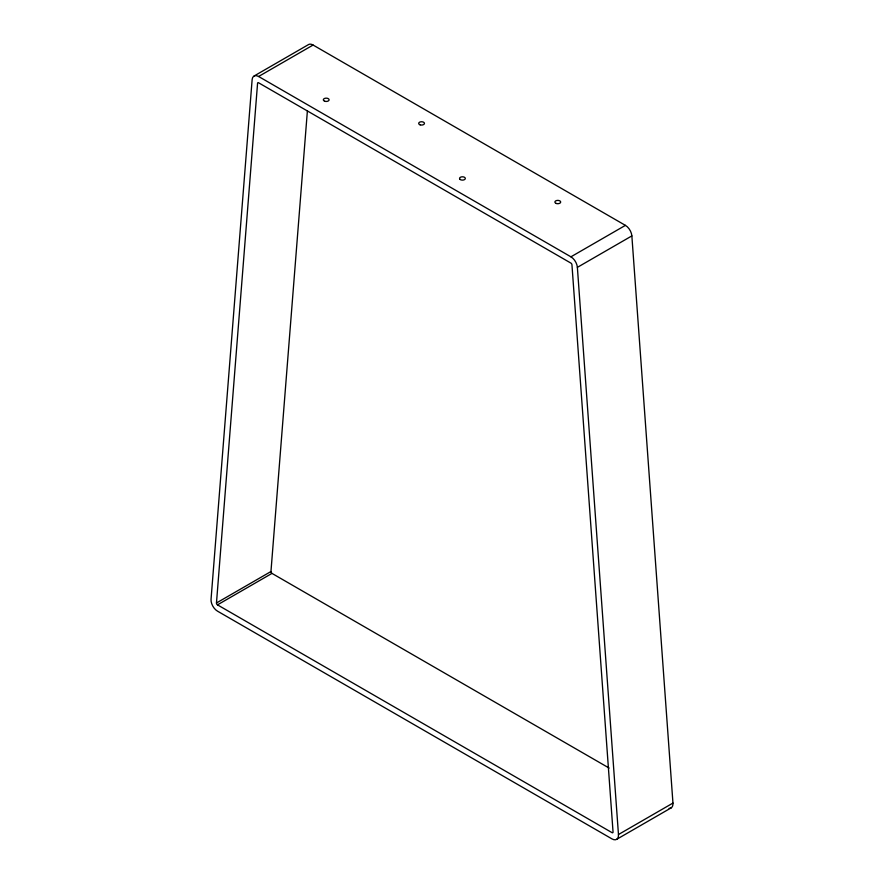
<?xml version="1.0" encoding="UTF-8"?>
<svg xmlns="http://www.w3.org/2000/svg" width="884" height="884" viewBox="0 0 884 884"><rect width="100%" height="100%" fill="white"/><g stroke="black" fill="none" stroke-linecap="round" stroke-linejoin="round"><path stroke-width="1.33" d="M216.47 602.987L257.575 83.273A1.448 0.829 60 0 1 258.592 82.787L570.92 263.112A1.448 0.829 60 0 1 571.948 264.78L613.043 831.943A1.448 0.829 60 0 1 612.026 832.64L217.486 604.855A1.448 0.829 60 0 1 216.47 602.987L270.957 571.528L307.411 110.622M254.216 75.936L308.704 44.476A9.149 5.282 60 0 1 313.08 45.04L625.408 225.365A9.149 5.282 60 0 1 631.861 235.906L672.956 803.07A9.149 5.282 60 0 1 669.111 808.341M672.956 803.07L618.469 834.529A9.149 5.282 60 0 1 612.026 838.927L217.486 611.142A9.149 5.282 60 0 1 211.044 599.308L252.139 79.593A9.149 5.282 60 0 1 258.592 76.488L313.08 45.04M258.592 76.488L570.92 256.824L625.408 225.365M618.469 834.529L577.374 267.366L631.861 235.906M217.486 604.855L271.974 573.396L609.12 768.052M616.789 839.259L671.276 807.799M570.92 256.824A9.149 5.282 60 0 1 577.374 267.366M271.974 573.396A1.448 0.829 60 0 1 270.957 571.528M556.334 203.486A2.895 1.669 0 0 0 560.677 202.049A2.895 1.669 0 0 0 556.334 200.602A2.895 1.669 0 0 0 556.334 203.486M460.111 179.452A2.895 1.669 0 0 0 465.083 179.12A2.895 1.669 0 0 0 462.1 176.8A2.895 1.669 0 0 0 460.111 179.452M420.121 124.843A2.895 1.669 0 0 0 424.453 123.406A2.895 1.669 0 0 0 420.121 121.959A2.895 1.669 0 0 0 420.121 124.843M324.771 101.251A2.895 1.669 0 0 0 329.102 99.804A2.895 1.669 0 0 0 324.771 98.367A2.895 1.669 0 0 0 324.771 101.251"/></g></svg>
